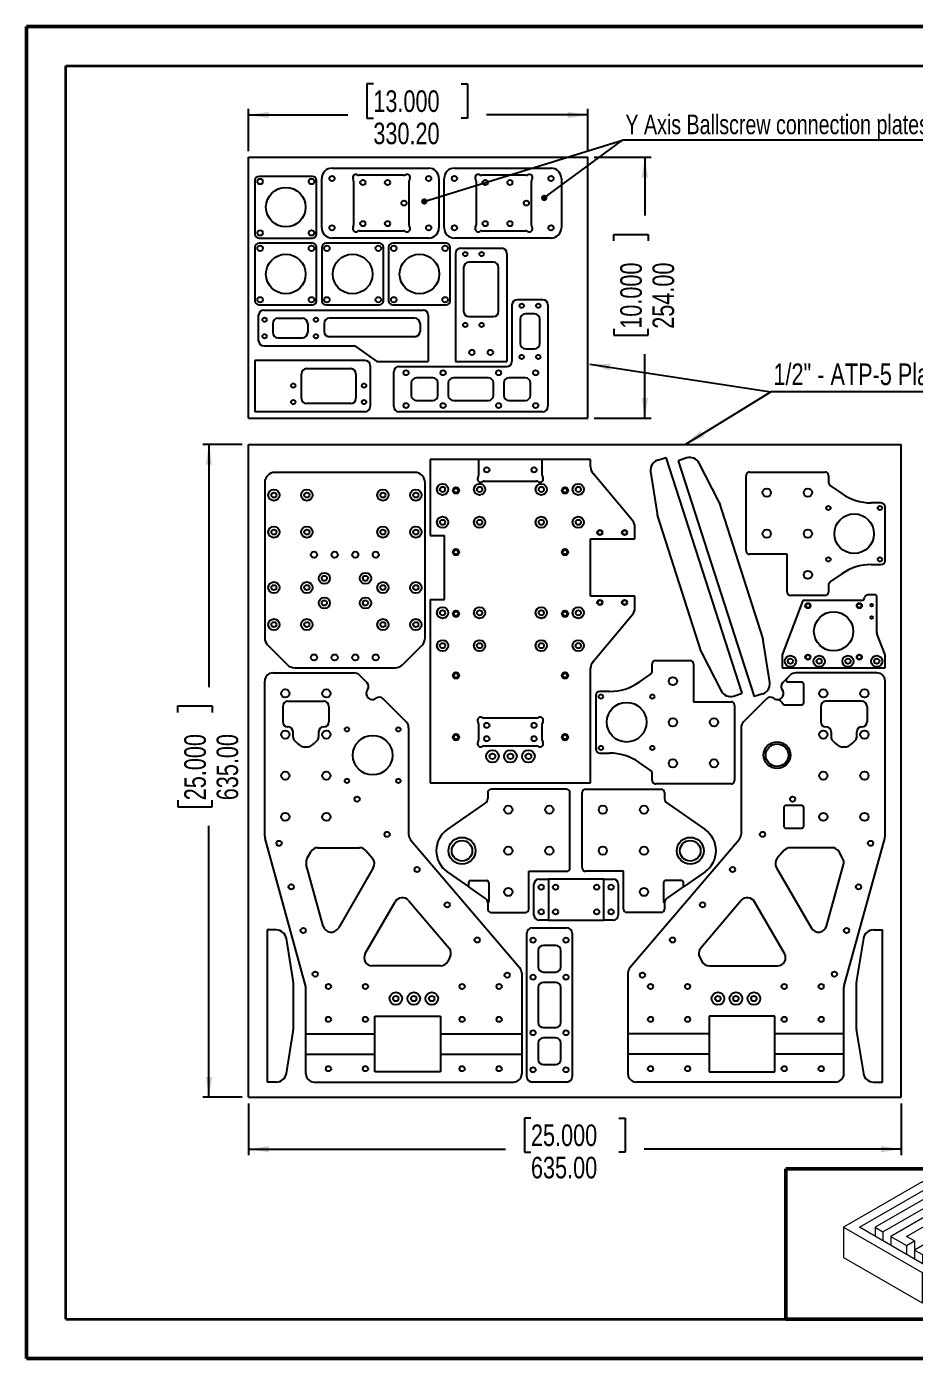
# Model space of a CAD drawing. Header units: millimetres. Extents: x 0 to 279, y 0 to 216.
# Drawn here: x 0 to 143.9, y 0 to 215.9 of the extents above; entities that cross this region are included whole.
import ezdxf

# ---------------------------------------------------------------- set-up
doc = ezdxf.new("R2010")
doc.units = ezdxf.units.MM
for name, color, linetype in [('DIM', 1, 'Continuous'), ('PAGE_BORDER', 7, 'Continuous'), ('TITLE_BLOCK_BORDER', 7, 'Continuous')]:
    doc.layers.add(name, color=color, linetype=linetype)
doc.styles.add('SLDTEXTSTYLE0', font='TXT', dxfattribs={"width": 0.75})
doc.dimstyles.new('SLDDIMSTYLE0', dxfattribs={"dimtxt": 3.5, "dimasz": 3.302, "dimexe": 0, "dimexo": 0.0625, "dimgap": 0.875, "dimtad": 0, "dimlfac": 6, "dimrnd": 1e-09, "dimzin": 4, "dimdsep": 46, "dimtxsty": 'SLDTEXTSTYLE0', "dimsah": 1, "dimcen": 0.09, "dimadec": 0, "dimazin": 1, "dimtfac": 1, "dimtofl": 0, "dimtmove": 0, "dimatfit": 3, "dimfxl": 1, "dimfrac": 2, "dimtolj": 1, "dimtzin": 12, "dimarcsym": 0})
doc.dimstyles.new('SLDDIMSTYLE1', dxfattribs={"dimtxt": 0.18, "dimasz": 1.016, "dimexe": 0, "dimexo": 0.0625, "dimgap": 0, "dimtad": 0, "dimtih": 1, "dimtoh": 1, "dimdec": 0, "dimrnd": 1e-09, "dimzin": 0, "dimdsep": 46, "dimtxsty": 'Standard', "dimblk1": 'DOT', "dimblk2": 'DOT', "dimsah": 1, "dimcen": 0.09, "dimadec": 0, "dimazin": 0, "dimtfac": 1.016, "dimtdec": 0, "dimtofl": 0, "dimtmove": 0, "dimatfit": 3, "dimldrblk": 'DOT', "dimfxl": 1, "dimfrac": 2, "dimtolj": 1, "dimtzin": 0, "dimarcsym": 0})
doc.dimstyles.new('SLDDIMSTYLE2', dxfattribs={"dimtxt": 0.18, "dimasz": 3.302, "dimexe": 0, "dimexo": 0.0625, "dimgap": 0, "dimtad": 0, "dimtih": 1, "dimtoh": 1, "dimdec": 0, "dimrnd": 1e-09, "dimzin": 0, "dimdsep": 46, "dimtxsty": 'Standard', "dimsah": 1, "dimcen": 0.09, "dimadec": 0, "dimazin": 0, "dimtfac": 3.302, "dimtdec": 0, "dimtofl": 0, "dimtmove": 0, "dimatfit": 3, "dimfxl": 1, "dimfrac": 2, "dimtolj": 1, "dimtzin": 0, "dimarcsym": 0})

# ---------------------------------------------------------------- blocks, each defined once
blk = doc.blocks.new('Lien3D Logo')
at = {"color": 7, "linetype": 'Continuous', "lineweight": 18}
for p, q in [((10.61, 16.33), (0, 10.21)), ((11.67, 15.71), (10.61, 16.33)), ((2.13, 10.21), (11.67, 15.71)), ((12.73, 15.1), (4.26, 10.21)), ((5.32, 9.59), (13.8, 14.49)), ((11.67, 15.71), (11.67, 14.49)), ((13.8, 14.49), (12.73, 15.1)), ((13.8, 14.49), (13.8, 13.26)), ((14.86, 13.87), (6.38, 8.98)), ((12.22, 11.12), (14.86, 12.64)), ((16.99, 12.64), (14.86, 13.87)), ((14.86, 12.64), (15.93, 12.03)), ((14.86, 12.64), (14.86, 10.19)), ((15.93, 12.03), (16.99, 12.64)), ((16.99, 12.64), (16.99, 11.42)), ((18.05, 12.03), (9.57, 7.13)), ((13.28, 10.5), (12.22, 11.12)), ((15.93, 12.03), (15.93, 10.8)), ((16.04, 8.45), (19.12, 11.42)), ((20.15, 10.82), (16.04, 8.45)), ((19.12, 11.42), (18.05, 12.03)), ((19.12, 11.42), (19.12, 10.22)), ((21.21, 10.21), (20.15, 10.82)), ((0, 10.21), (0, 6.12)), ((0, 10.21), (10.61, 4.08)), ((11.67, 4.7), (2.13, 10.21)), ((4.26, 10.21), (4.26, 8.98)), ((4.26, 10.21), (5.32, 9.59)), ((5.32, 9.59), (5.32, 8.36)), ((8.51, 8.98), (11.15, 10.5)), ((11.15, 10.5), (12.22, 9.89)), ((11.15, 10.5), (11.15, 8.05)), ((12.22, 9.89), (13.28, 10.5)), ((12.22, 9.89), (12.22, 8.66)), ((12.73, 5.31), (21.21, 10.21)), ((13.28, 10.5), (13.28, 9.28)), ((21.21, 10.21), (21.21, 6.12)), ((6.38, 8.98), (8.51, 7.75)), ((6.38, 8.98), (6.38, 7.75)), ((9.57, 8.36), (8.51, 8.98)), ((8.51, 7.75), (9.57, 8.36)), ((8.51, 7.75), (8.51, 6.52)), ((9.57, 8.36), (9.57, 7.13)), ((10.64, 6.52), (14.75, 8.89)), ((14.75, 8.89), (11.67, 5.93)), ((0, 6.12), (10.61, 0)), ((9.57, 7.13), (10.64, 6.52)), ((9.57, 7.13), (9.57, 5.91)), ((10.64, 6.52), (10.64, 5.29)), ((11.67, 5.93), (12.73, 5.31)), ((11.67, 5.93), (11.67, 4.7)), ((12.73, 1.23), (21.21, 6.12)), ((10.61, 4.08), (11.67, 4.7)), ((10.61, 4.08), (10.61, 0)), ((11.67, 4.7), (11.67, 0.61)), ((12.73, 5.31), (12.73, 1.23)), ((11.67, 1.84), (12.73, 1.23)), ((10.61, 0), (11.67, 0.61))]:
    blk.add_line(p, q, dxfattribs=at)
blk = doc.blocks.new('_D')
at = {"layer": 'DIM'}
for p, q in [((91.98, 194.73), (101.21, 194.73)), ((100.21, 194.73), (100.21, 185.28)), ((95.17, 181.15), (95.17, 182.21)), ((95.17, 182.21), (100.73, 182.21)), ((100.73, 182.21), (100.73, 181.15)), ((95.17, 166.92), (95.17, 165.86)), ((100.73, 165.86), (100.73, 166.92)), ((95.17, 165.86), (100.73, 165.86)), ((100.21, 152.4), (100.21, 162.79)), ((91.98, 152.4), (101.21, 152.4))]:
    blk.add_line(p, q, dxfattribs=at)
for points in [[(100.21, 194.73), (99.7, 191.43), (100.72, 191.43)], [(100.21, 152.4), (100.72, 155.7), (99.7, 155.7)]]:
    blk.add_solid(points, dxfattribs=at)
at = {"layer": 'DIM', "char_height": 3.5, "attachment_point": 1, "rotation": 90, "style": 'SLDTEXTSTYLE0'}
for s, insert in [('10.000', (96.22, 166.92)), ('254.00', (101.45, 166.92))]:
    blk.add_mtext(s, dxfattribs=dict(at, insert=insert))
blk = doc.blocks.new('_D_1')
at = {"layer": 'DIM'}
for p, q in [((56.2, 206.62), (55.13, 206.62)), ((55.13, 206.62), (55.13, 201.06)), ((70.42, 206.62), (71.49, 206.62)), ((71.49, 206.62), (71.49, 201.06)), ((35.95, 195.73), (35.95, 202.58)), ((35.95, 201.58), (52.07, 201.58)), ((55.13, 201.06), (56.2, 201.06)), ((71.49, 201.06), (70.42, 201.06)), ((90.98, 201.58), (74.56, 201.58)), ((90.98, 195.73), (90.98, 202.58))]:
    blk.add_line(p, q, dxfattribs=at)
for points in [[(35.95, 201.58), (39.25, 201.07), (39.25, 202.09)], [(90.98, 201.58), (87.68, 202.09), (87.68, 201.07)]]:
    blk.add_solid(points, dxfattribs=at)
at = {"layer": 'DIM', "char_height": 3.5, "attachment_point": 1, "style": 'SLDTEXTSTYLE0'}
for s, insert in [('13.000', (56.2, 205.57)), ('330.20', (56.2, 200.34))]:
    blk.add_mtext(s, dxfattribs=dict(at, insert=insert))
blk = doc.blocks.new('_D_2')
at = {"layer": 'DIM'}
for p, q in [((35.95, 41.33), (35.95, 32.92)), ((141.78, 41.33), (141.78, 32.92)), ((81.75, 38.96), (80.69, 38.96)), ((80.69, 38.96), (80.69, 33.41)), ((95.98, 38.96), (97.04, 38.96)), ((97.04, 38.96), (97.04, 33.41)), ((35.95, 33.92), (77.62, 33.92)), ((80.69, 33.41), (81.75, 33.41)), ((97.04, 33.41), (95.98, 33.41)), ((141.78, 33.92), (100.11, 33.92))]:
    blk.add_line(p, q, dxfattribs=at)
for points in [[(35.95, 33.92), (39.25, 33.41), (39.25, 34.43)], [(141.78, 33.92), (138.48, 34.43), (138.48, 33.41)]]:
    blk.add_solid(points, dxfattribs=at)
at = {"layer": 'DIM', "char_height": 3.5, "attachment_point": 1, "style": 'SLDTEXTSTYLE0'}
for s, insert in [('25.000', (81.75, 37.92)), ('635.00', (81.75, 32.68))]:
    blk.add_mtext(s, dxfattribs=dict(at, insert=insert))
blk = doc.blocks.new('_D_3')
at = {"layer": 'DIM'}
for p, q in [((34.95, 148.17), (28.55, 148.17)), ((29.55, 148.17), (29.55, 108.84)), ((24.51, 104.7), (24.51, 105.77)), ((24.51, 105.77), (30.06, 105.77)), ((30.06, 105.77), (30.06, 104.7)), ((24.51, 90.48), (24.51, 89.41)), ((24.51, 89.41), (30.06, 89.41)), ((30.06, 89.41), (30.06, 90.48)), ((29.55, 42.33), (29.55, 86.35)), ((34.95, 42.33), (28.55, 42.33))]:
    blk.add_line(p, q, dxfattribs=at)
for points in [[(29.55, 148.17), (29.04, 144.87), (30.06, 144.87)], [(29.55, 42.33), (30.06, 45.64), (29.04, 45.64)]]:
    blk.add_solid(points, dxfattribs=at)
at = {"layer": 'DIM', "char_height": 3.5, "attachment_point": 1, "rotation": 90, "style": 'SLDTEXTSTYLE0'}
for s, insert in [('25.000', (25.55, 90.48)), ('635.00', (30.79, 90.48))]:
    blk.add_mtext(s, dxfattribs=dict(at, insert=insert))
blk = doc.blocks.new('SW_NOTE_0')
at = {"layer": 'DIM', "color": 0}
blk.add_line((132.86, 0), (0, 0), dxfattribs=at)
blk.add_line((132.86, 0), (0, 0), dxfattribs=at)
at = {"layer": 'DIM', "color": 0, "insert": (0.48, 4.12), "char_height": 3.175, "attachment_point": 1, "style": 'SLDTEXTSTYLE0'}
blk.add_mtext('Y Axis Ballscrew connection plates can be made from 1/4" ATP-5', dxfattribs=at)
blk = doc.blocks.new('_DOT')
at = {"color": 0, "linetype": 'ByBlock', "lineweight": -2}
blk.add_line((-0.5, 0), (-1, 0), dxfattribs=at)
at = {"color": 0, "linetype": 'ByBlock', "const_width": 0.5}
blk.add_lwpolyline([(-0.25, 0, 1), (0.25, 0, 1)], format="xyb", close=True, dxfattribs=at)
blk = doc.blocks.new('SW_NOTE_2')
at = {"layer": 'DIM', "color": 0}
blk.add_line((37.8, 0), (0, 0), dxfattribs=at)
blk.add_line((37.8, 0), (0, 0), dxfattribs=at)
at = {"layer": 'DIM', "color": 0, "insert": (0.41, 4.6), "char_height": 3.5, "attachment_point": 1, "style": 'SLDTEXTSTYLE0'}
blk.add_mtext('1/2" - ATP-5 Plate', dxfattribs=at)

msp = doc.modelspace()

# ---------------------------------------------------------------- linework, layer by layer
at = {"color": 7, "linetype": 'Continuous', "lineweight": 50}
for p, q in [((0, 0), (0, 215.9)), ((0, 215.9), (279.4, 215.9)), ((0, 0), (279.4, 0))]:
    msp.add_line(p, q, dxfattribs=at)
at = {"color": 7, "linetype": 'Continuous'}
for p, q in [((35.9499, 152.4016), (35.9499, 194.735)), ((35.9499, 194.735), (90.9833, 194.735)), ((90.9833, 152.4016), (90.9833, 194.735)), ((35.9499, 152.4016), (90.9833, 152.4016)), ((35.9499, 42.335), (35.9499, 148.1683)), ((35.9499, 148.1683), (141.7833, 148.1683)), ((141.7833, 42.335), (141.7833, 148.1683)), ((35.9499, 42.335), (141.7833, 42.335))]:
    msp.add_line(p, q, dxfattribs=at)
at = {"color": 7, "linetype": 'Continuous', "lineweight": 25}
for p, q in [((49.5083, 192.96), (65.1749, 192.96)), ((69.3416, 192.96), (85.0083, 192.96)), ((37.0083, 190.9599), (37.0083, 182.2933)), ((46.3416, 191.6266), (37.6749, 191.6266)), ((47.0083, 182.2933), (47.0083, 190.9599)), ((47.8416, 183.2933), (47.8416, 191.2933)), ((53.0083, 190.8738), (53.0083, 183.7128)), ((61.0888, 191.7933), (53.9277, 191.7933)), ((62.0083, 183.7128), (62.0083, 190.8738)), ((66.8416, 191.2933), (66.8416, 183.2933)), ((67.6749, 183.2933), (67.6749, 191.2933)), ((72.8416, 190.8738), (72.8416, 183.7128)), ((80.9221, 191.7933), (73.7611, 191.7933)), ((81.8416, 183.7128), (81.8416, 190.8738)), ((86.6749, 191.2933), (86.6749, 183.2933)), ((37.6749, 181.6266), (46.3416, 181.6266)), ((65.1749, 181.6266), (49.5083, 181.6266)), ((53.9277, 182.7933), (61.0888, 182.7933)), ((85.0083, 181.6266), (69.3416, 181.6266)), ((73.7611, 182.7933), (80.9221, 182.7933)), ((37.0083, 180.1266), (37.0083, 171.46)), ((46.3416, 180.7933), (37.6749, 180.7933)), ((47.0083, 171.46), (47.0083, 180.1266)), ((47.8416, 180.1266), (47.8416, 171.46)), ((57.1749, 180.7933), (48.5083, 180.7933)), ((57.8416, 171.46), (57.8416, 180.1266)), ((58.6749, 180.1266), (58.6749, 171.46)), ((68.0083, 180.7933), (59.3416, 180.7933)), ((68.6749, 171.46), (68.6749, 180.1266)), ((70.3416, 179.96), (77.0083, 179.96)), ((69.5083, 179.1266), (69.5083, 161.6266)), ((75.6749, 177.7016), (71.6749, 177.7016)), ((77.8416, 179.1266), (77.8416, 161.6266)), ((70.8416, 176.8683), (70.8416, 169.7183)), ((76.5083, 169.7183), (76.5083, 176.8683)), ((37.6749, 170.7933), (46.3416, 170.7933)), ((48.5083, 170.7933), (57.1749, 170.7933)), ((59.3416, 170.7933), (68.0083, 170.7933)), ((78.6749, 170.7933), (78.6749, 161.6266)), ((83.6749, 171.6266), (79.5083, 171.6266)), ((84.5083, 170.7933), (84.5083, 154.2933)), ((37.6065, 164.96), (37.6065, 169.1266)), ((38.4398, 169.9599), (64.2732, 169.9599)), ((40.7398, 168.6266), (44.7232, 168.6266)), ((62.9398, 168.6266), (49.0565, 168.6266)), ((65.1065, 169.1266), (65.1065, 161.6266)), ((71.6749, 168.885), (75.6749, 168.885)), ((80.0083, 168.4933), (80.0083, 164.5099)), ((82.3416, 169.3266), (80.8416, 169.3266)), ((83.1749, 164.5099), (83.1749, 168.4933)), ((39.9065, 167.7933), (39.9065, 166.2933)), ((45.5565, 167.7933), (45.5565, 166.2933)), ((48.2232, 167.7933), (48.2232, 166.46)), ((63.7732, 167.7933), (63.7732, 166.46)), ((38.4398, 164.1266), (52.94, 164.1266)), ((40.7398, 165.4599), (44.7232, 165.4599)), ((62.9398, 165.6266), (49.0565, 165.6266)), ((53.418, 163.9759), (56.7732, 161.6266)), ((80.8416, 163.6766), (82.3416, 163.6766)), ((37.0083, 161.7933), (37.0083, 153.46)), ((54.8416, 161.7933), (37.0083, 161.7933)), ((45.3916, 160.46), (52.5416, 160.46)), ((55.6749, 160.9599), (55.6749, 154.2933)), ((56.7732, 161.6266), (65.1065, 161.6266)), ((59.5083, 154.2933), (59.5083, 159.9599)), ((60.3416, 160.7933), (77.8416, 160.7933)), ((69.5083, 161.6266), (77.8416, 161.6266)), ((44.5583, 155.6266), (44.5583, 159.6266)), ((53.3749, 159.6266), (53.3749, 155.6266)), ((62.3416, 158.1266), (62.3416, 156.1266)), ((65.8416, 158.96), (63.1749, 158.96)), ((66.6749, 156.1266), (66.6749, 158.1266)), ((68.3416, 158.1266), (68.3416, 156.1266)), ((74.8416, 158.96), (69.1749, 158.96)), ((75.6749, 156.1266), (75.6749, 158.1266)), ((77.3416, 158.1266), (77.3416, 156.1266)), ((80.8416, 158.96), (78.1749, 158.96)), ((81.6749, 156.1266), (81.6749, 158.1266)), ((54.8416, 153.46), (37.0083, 153.46)), ((52.5416, 154.7933), (45.3916, 154.7933)), ((83.6749, 153.46), (60.3416, 153.46)), ((63.1749, 155.2933), (65.8416, 155.2933)), ((69.1749, 155.2933), (74.8416, 155.2933)), ((78.1749, 155.2933), (80.8416, 155.2933)), ((65.4248, 145.7099), (65.4248, 133.3766)), ((73.2582, 145.7099), (65.4248, 145.7099)), ((73.2582, 145.7099), (73.2582, 143.1418)), ((83.5915, 145.7099), (73.2582, 145.7099)), ((83.5915, 143.1418), (83.5915, 145.7099)), ((91.4248, 145.7099), (83.5915, 145.7099)), ((91.4248, 144.5241), (91.4248, 145.7099)), ((102.282, 145.6071), (103.6897, 146.0599)), ((115.989, 107.8227), (103.6897, 146.0599)), ((107.0197, 145.9799), (105.6119, 145.5271)), ((105.6119, 145.5271), (117.9111, 107.2898)), ((112.1336, 139.0084), (109.0161, 145.1479)), ((62.9248, 143.6266), (40.2582, 143.6266)), ((98.2016, 135.8413), (91.8148, 143.4528)), ((101.145, 143.7673), (102.1913, 136.9616)), ((116.6415, 130.9016), (116.6415, 143.1516)), ((117.1832, 143.6933), (129.4332, 143.6933)), ((129.9748, 143.1516), (129.9748, 142.1414)), ((38.5915, 141.96), (38.5915, 116.817)), ((64.5915, 116.817), (64.5915, 141.96)), ((74.19, 142.21), (82.6596, 142.21)), ((130.3302, 141.4587), (132.1273, 140.2004)), ((112.2342, 138.7642), (119.3489, 116.6452)), ((138.4748, 138.6933), (136.9071, 138.6933)), ((109.3667, 114.5856), (102.252, 136.7045)), ((139.1415, 129.3599), (139.1415, 138.0266)), ((98.5915, 132.8766), (98.5915, 134.77)), ((65.4248, 133.3766), (67.7582, 133.3766)), ((67.7582, 123.0433), (67.7582, 133.3766)), ((91.4248, 132.8766), (98.5915, 132.8766)), ((91.4248, 123.5433), (91.4248, 132.8766)), ((123.3082, 130.36), (117.1832, 130.36)), ((123.3082, 124.235), (123.3082, 130.36)), ((136.9071, 128.6933), (138.4748, 128.6933)), ((129.9748, 125.2452), (129.9748, 124.235)), ((132.1273, 127.1862), (130.3302, 125.9278)), ((98.5915, 123.5433), (91.4248, 123.5433)), ((98.5915, 121.6499), (98.5915, 123.5433)), ((129.4332, 123.6933), (123.8498, 123.6933)), ((137.6415, 123.7766), (136.3047, 123.7766)), ((137.8082, 123.61), (137.6415, 123.7766)), ((137.8082, 117.6816), (137.8082, 123.61)), ((65.4248, 123.0433), (65.4248, 93.2933)), ((65.4248, 123.0433), (67.7582, 123.0433)), ((125.8082, 122.86), (122.4748, 114.0766)), ((135.3082, 122.86), (125.8082, 122.86)), ((91.8148, 112.9671), (98.2016, 120.5786)), ((139.1415, 114.0766), (137.8407, 117.5042)), ((39.0797, 115.6385), (42.27, 112.4481)), ((60.913, 112.4481), (64.1033, 115.6385)), ((120.4559, 109.5825), (119.4096, 116.3882)), ((101.4248, 111.5747), (101.4248, 112.585)), ((101.9665, 113.1266), (107.5498, 113.1266)), ((108.0915, 112.585), (108.0915, 106.46)), ((109.4673, 114.3413), (112.5848, 108.2019)), ((122.4748, 114.0766), (122.4748, 111.96)), ((139.1415, 111.96), (139.1415, 114.0766)), ((39.9248, 111.1266), (53.0392, 111.1266)), ((43.4485, 111.96), (59.7345, 111.96)), ((55.1999, 109.5182), (53.982, 110.7361)), ((91.4248, 93.2933), (91.4248, 111.8958)), ((99.2723, 109.6337), (101.0695, 110.8921)), ((122.4748, 111.96), (139.1415, 111.96)), ((123.2105, 110.1957), (122.5331, 109.5182)), ((123.2105, 110.1957), (123.751, 110.7361)), ((137.8082, 111.1266), (124.6938, 111.1266)), ((38.5915, 84.6405), (38.5915, 109.7933)), ((94.4925, 108.1266), (92.9248, 108.1266)), ((125.6415, 109.6266), (123.4462, 109.6266)), ((125.9748, 106.2933), (125.9748, 109.2933)), ((139.1415, 84.6405), (139.1415, 109.7933)), ((42.3404, 106.5385), (48.1759, 106.5385)), ((61.5343, 103.1838), (57.7748, 106.9433)), ((92.2582, 107.4599), (92.2582, 98.7933)), ((108.0915, 106.46), (114.2165, 106.46)), ((114.5812, 107.3699), (115.989, 107.8227)), ((114.7582, 105.9183), (114.7582, 93.6683)), ((116.1987, 103.1838), (119.9582, 106.9433)), ((119.3189, 107.7426), (117.9111, 107.2898)), ((122.3616, 106.4537), (122.7248, 105.9599)), ((122.7248, 105.9599), (125.6415, 105.9599)), ((135.3926, 106.5385), (129.5571, 106.5385)), ((41.5071, 105.7052), (41.5071, 103.2147)), ((49.0092, 105.7052), (49.0092, 103.2147)), ((82.6596, 103.7933), (74.19, 103.7933)), ((128.7238, 105.7052), (128.7238, 103.2147)), ((136.2259, 105.7052), (136.2259, 103.2147)), ((42.3879, 102.3814), (42.3404, 102.3814)), ((43.1796, 100.7089), (43.1796, 101.5897)), ((47.3367, 101.5897), (47.3367, 100.7089)), ((48.1759, 102.3814), (48.1284, 102.3814)), ((61.9248, 102.241), (61.9248, 84.9512)), ((73.2582, 102.8614), (73.2582, 100.2251)), ((83.5915, 100.2251), (83.5915, 102.8614)), ((115.8082, 102.241), (115.8082, 84.9512)), ((129.5571, 102.3814), (129.6046, 102.3814)), ((130.3963, 101.5897), (130.3963, 100.7089)), ((134.5534, 100.7089), (134.5534, 101.5897)), ((135.3451, 102.3814), (135.3926, 102.3814)), ((43.8461, 99.7145), (43.4115, 100.1491)), ((47.1049, 100.1491), (46.6703, 99.7145)), ((130.6281, 100.1491), (131.0627, 99.7145)), ((133.8869, 99.7145), (134.3215, 100.1491)), ((74.19, 99.2933), (82.6596, 99.2933)), ((92.9248, 98.1266), (94.4925, 98.1266)), ((101.0695, 95.3612), (99.2723, 96.6196)), ((65.4248, 93.2933), (91.4248, 93.2933)), ((101.4248, 93.6683), (101.4248, 94.6785)), ((114.2165, 93.1266), (101.9665, 93.1266)), ((74.74, 91.7516), (74.74, 90.7414)), ((87.5317, 92.2933), (75.2817, 92.2933)), ((88.0734, 79.5016), (88.0734, 91.7516)), ((90.0734, 79.5016), (90.0734, 91.7516)), ((90.615, 92.2933), (102.865, 92.2933)), ((103.4067, 91.7516), (103.4067, 90.7414)), ((74.3847, 90.0587), (68.1787, 85.7132)), ((103.762, 90.0587), (109.968, 85.7132)), ((122.7248, 89.2933), (122.7248, 86.2933)), ((125.6415, 89.6266), (123.0582, 89.6266)), ((125.9748, 86.2933), (125.9748, 89.2933)), ((45.2102, 60.4673), (38.6395, 84.2859)), ((123.0582, 85.96), (125.6415, 85.96)), ((132.5229, 60.4673), (139.0935, 84.2859)), ((45.4606, 81.113), (46.0476, 82.1277)), ((47.2017, 82.7933), (53.9694, 82.7933)), ((54.9839, 82.3251), (56.051, 81.0737)), ((62.2436, 84.0861), (79.9394, 63.3338)), ((115.4894, 84.0861), (97.7936, 63.3338)), ((122.7491, 82.3251), (121.682, 81.0737)), ((130.5313, 82.7933), (123.7636, 82.7933)), ((132.2724, 81.113), (131.6854, 82.1277)), ((48.0926, 70.074), (45.3294, 80.0907)), ((129.6404, 70.074), (132.4037, 80.0907)), ((56.1905, 79.5409), (50.532, 69.7608)), ((68.1787, 78.8733), (71.6567, 76.438)), ((81.4067, 78.96), (87.5317, 78.96)), ((81.4067, 72.835), (81.4067, 78.96)), ((96.74, 78.96), (90.615, 78.96)), ((96.74, 72.835), (96.74, 78.96)), ((109.968, 78.8733), (106.49, 76.438)), ((121.5425, 79.5409), (127.201, 69.7608)), ((71.6567, 76.438), (71.6567, 77.1266)), ((74.3847, 74.5278), (71.6567, 76.438)), ((71.99, 77.46), (74.5734, 77.46)), ((74.9067, 77.1266), (74.9067, 74.082)), ((82.24, 71.8766), (82.24, 76.8766)), ((83.0734, 77.71), (84.5734, 77.71)), ((84.5734, 77.71), (84.5734, 71.0433)), ((93.5734, 77.71), (84.5734, 77.71)), ((93.5734, 71.0433), (93.5734, 77.71)), ((93.5734, 77.71), (95.0734, 77.71)), ((95.9067, 76.8766), (95.9067, 71.8766)), ((103.24, 77.1266), (103.24, 74.082)), ((106.1567, 77.46), (103.5734, 77.46)), ((103.762, 74.5278), (106.49, 76.438)), ((106.49, 76.438), (106.49, 77.1266)), ((54.88, 65.6277), (59.7328, 74.0153)), ((61.9015, 74.2127), (68.4717, 66.5076)), ((74.74, 73.7933), (74.74, 73.8452)), ((74.74, 73.7933), (74.74, 72.835)), ((103.4067, 73.7933), (103.4067, 73.8452)), ((103.4067, 73.7933), (103.4067, 72.835)), ((115.8315, 74.2127), (109.2613, 66.5076)), ((122.853, 65.6277), (118.0002, 74.0153)), ((75.2817, 72.2933), (80.865, 72.2933)), ((102.865, 72.2933), (97.2817, 72.2933)), ((38.9791, 69.46), (38.9791, 44.7933)), ((40.4579, 69.46), (38.9791, 69.46)), ((81.9248, 69.7933), (87.5915, 69.7933)), ((84.5734, 71.0433), (83.0734, 71.0433)), ((84.5734, 71.0433), (93.5734, 71.0433)), ((95.0734, 71.0433), (93.5734, 71.0433)), ((137.2751, 69.46), (138.7539, 69.46)), ((138.7539, 44.7933), (138.7539, 69.46)), ((43.1915, 61.2574), (42.1036, 68.0566)), ((81.0915, 45.6266), (81.0915, 68.96)), ((85.7582, 66.96), (83.7582, 66.96)), ((88.4248, 68.96), (88.4248, 45.6266)), ((135.6294, 68.0566), (134.5415, 61.2574)), ((68.6112, 64.9748), (68.2163, 64.2922)), ((82.9248, 66.1266), (82.9248, 63.46)), ((86.5915, 63.46), (86.5915, 66.1266)), ((109.1218, 64.9748), (109.5167, 64.2922)), ((67.0622, 63.6266), (56.0341, 63.6266)), ((83.7582, 62.6266), (85.7582, 62.6266)), ((110.6708, 63.6266), (121.6989, 63.6266)), ((43.2124, 60.9941), (43.2124, 53.2591)), ((80.2582, 62.4687), (80.2582, 52.6266)), ((85.7582, 60.96), (83.7582, 60.96)), ((97.4748, 62.4687), (97.4748, 52.6266)), ((134.5206, 53.2591), (134.5206, 60.9941)), ((45.2582, 52.6266), (45.2582, 60.1127)), ((82.9248, 60.1266), (82.9248, 54.46)), ((86.5915, 54.46), (86.5915, 60.1266)), ((132.4748, 52.6266), (132.4748, 60.1127)), ((56.4248, 55.46), (67.0915, 55.46)), ((56.4248, 52.6266), (56.4248, 55.46)), ((67.0915, 55.46), (67.0915, 52.6266)), ((121.3082, 55.46), (110.6415, 55.46)), ((110.6415, 55.46), (110.6415, 52.6266)), ((121.3082, 52.6266), (121.3082, 55.46)), ((42.1036, 46.1966), (43.1915, 52.9958)), ((45.2582, 52.6266), (56.4248, 52.6266)), ((45.2582, 49.2933), (45.2582, 52.6266)), ((56.4248, 49.2933), (56.4248, 52.6266)), ((67.0915, 52.6266), (80.2582, 52.6266)), ((67.0915, 52.6266), (67.0915, 49.2933)), ((80.2582, 52.6266), (80.2582, 49.2933)), ((83.7582, 53.6266), (85.7582, 53.6266)), ((85.7582, 51.96), (83.7582, 51.96)), ((110.6415, 52.6266), (97.4748, 52.6266)), ((97.4748, 52.6266), (97.4748, 49.2933)), ((110.6415, 52.6266), (110.6415, 49.2933)), ((132.4748, 52.6266), (121.3082, 52.6266)), ((121.3082, 49.2933), (121.3082, 52.6266)), ((132.4748, 49.2933), (132.4748, 52.6266)), ((134.5415, 52.9958), (135.6294, 46.1966)), ((82.9248, 51.1266), (82.9248, 48.46)), ((86.5915, 48.46), (86.5915, 51.1266)), ((45.2582, 46.1266), (45.2582, 49.2933)), ((45.2582, 49.2933), (56.4248, 49.2933)), ((56.4248, 46.46), (56.4248, 49.2933)), ((67.0915, 49.2933), (67.0915, 46.46)), ((67.0915, 49.2933), (80.2582, 49.2933)), ((80.2582, 49.2933), (80.2582, 46.1266)), ((83.7582, 47.6266), (85.7582, 47.6266)), ((97.4748, 49.2933), (97.4748, 46.1266)), ((110.6415, 49.2933), (97.4748, 49.2933)), ((110.6415, 49.2933), (110.6415, 46.46)), ((121.3082, 46.46), (121.3082, 49.2933)), ((132.4748, 49.2933), (121.3082, 49.2933)), ((132.4748, 46.1266), (132.4748, 49.2933)), ((67.0915, 46.46), (56.4248, 46.46)), ((110.6415, 46.46), (121.3082, 46.46)), ((40.4579, 44.7933), (38.9791, 44.7933)), ((46.5915, 44.7933), (78.9248, 44.7933)), ((87.5915, 44.7933), (81.9248, 44.7933)), ((131.1415, 44.7933), (98.8082, 44.7933)), ((137.2751, 44.7933), (138.7539, 44.7933))]:
    msp.add_line(p, q, dxfattribs=at)
for centre, radius in [((37.8416, 190.7933), 0.4417), ((46.1749, 190.7933), 0.4417), ((49.5083, 191.2933), 0.4208), ((54.5083, 190.6266), 0.4208), ((58.5083, 190.6266), 0.4208), ((65.1749, 191.2933), 0.4208), ((69.3416, 191.2933), 0.4208), ((74.3416, 190.6266), 0.4208), ((78.3416, 190.6266), 0.4208), ((85.0083, 191.2933), 0.4208), ((42.0083, 186.6266), 3.2083), ((61.1749, 187.2933), 0.4167), ((81.0083, 187.2933), 0.4167), ((49.5083, 183.2933), 0.4208), ((54.5083, 183.96), 0.4208), ((58.5083, 183.96), 0.4208), ((65.1749, 183.2933), 0.4208), ((69.3416, 183.2933), 0.4208), ((74.3416, 183.96), 0.4208), ((78.3416, 183.96), 0.4208), ((85.0083, 183.2933), 0.4208), ((37.8416, 182.46), 0.4417), ((46.1749, 182.46), 0.4417), ((37.8416, 179.96), 0.4417), ((46.1749, 179.96), 0.4417), ((48.6749, 179.96), 0.4417), ((57.0083, 179.96), 0.4417), ((59.5083, 179.96), 0.4417), ((67.8416, 179.96), 0.4417), ((71.0916, 179.035), 0.35), ((73.7583, 179.035), 0.35), ((42.0083, 175.7933), 3.2083), ((52.8416, 175.7933), 3.2083), ((63.6749, 175.7933), 3.2083), ((37.8416, 171.6266), 0.4417), ((46.1749, 171.6266), 0.4417), ((48.6749, 171.6266), 0.4417), ((57.0083, 171.6266), 0.4417), ((59.5083, 171.6266), 0.4417), ((67.8416, 171.6266), 0.4417), ((80.2583, 170.66), 0.35), ((82.9249, 170.66), 0.35), ((38.5732, 168.3766), 0.35), ((46.8898, 168.3766), 0.35), ((71.0916, 167.5516), 0.35), ((73.7583, 167.5516), 0.35), ((38.5732, 165.71), 0.35), ((46.8898, 165.71), 0.35), ((72.1749, 163.085), 0.425), ((75.1749, 163.085), 0.425), ((80.2583, 162.3433), 0.35), ((82.9249, 162.3433), 0.35), ((61.5083, 159.7933), 0.4167), ((67.5083, 159.7933), 0.4167), ((76.5083, 159.7933), 0.4167), ((82.5083, 159.7933), 0.4167), ((43.2249, 157.71), 0.35), ((54.7083, 157.71), 0.35), ((43.2249, 155.0433), 0.35), ((54.7083, 155.0433), 0.35), ((61.5083, 154.46), 0.4167), ((67.5083, 154.46), 0.4167), ((76.5083, 154.46), 0.4167), ((82.5083, 154.46), 0.4167), ((74.5915, 144.0433), 0.4167), ((82.2582, 144.0433), 0.4167), ((40.0915, 139.96), 0.9167), ((40.0915, 139.96), 0.4167), ((45.4248, 139.96), 0.9167), ((45.4248, 139.96), 0.4167), ((57.7582, 139.96), 0.9167), ((57.7582, 139.96), 0.4167), ((63.0915, 139.96), 0.9167), ((63.0915, 139.96), 0.4167), ((67.4248, 140.8766), 0.9167), ((67.4248, 140.8766), 0.425), ((69.5915, 140.71), 0.5167), ((69.5915, 140.71), 0.35), ((73.4248, 140.8766), 0.9167), ((73.4248, 140.8766), 0.425), ((83.4248, 140.8766), 0.9167), ((83.4248, 140.8766), 0.425), ((87.2582, 140.71), 0.5167), ((87.2582, 140.71), 0.35), ((89.4248, 140.8766), 0.9167), ((89.4248, 140.8766), 0.425), ((119.9748, 140.36), 0.6667), ((126.6415, 140.36), 0.6667), ((129.9748, 137.86), 0.35), ((138.3082, 137.86), 0.35), ((67.4248, 135.5433), 0.9167), ((73.4248, 135.5433), 0.9167), ((83.4248, 135.5433), 0.9167), ((89.4248, 135.5433), 0.9167), ((134.1415, 133.6933), 3.2125), ((40.0915, 133.96), 0.9167), ((40.0915, 133.96), 0.4167), ((45.4248, 133.96), 0.9167), ((45.4248, 133.96), 0.4167), ((57.7582, 133.96), 0.9167), ((57.7582, 133.96), 0.4167), ((63.0915, 133.96), 0.9167), ((63.0915, 133.96), 0.4167), ((67.4248, 135.5433), 0.425), ((73.4248, 135.5433), 0.425), ((83.4248, 135.5433), 0.425), ((89.4248, 135.5433), 0.425), ((92.9248, 133.8766), 0.4208), ((92.9248, 133.8766), 0.35), ((96.9248, 133.8766), 0.4208), ((96.9248, 133.8766), 0.35), ((119.9748, 133.6933), 0.6667), ((126.6415, 133.6933), 0.6667), ((46.5915, 130.2933), 0.5), ((49.9248, 130.2933), 0.5), ((53.2582, 130.2933), 0.5), ((56.5915, 130.2933), 0.5), ((69.5915, 130.71), 0.5167), ((69.5915, 130.71), 0.35), ((87.2582, 130.71), 0.5167), ((87.2582, 130.71), 0.35), ((129.9748, 129.5266), 0.35), ((138.3082, 129.5266), 0.35), ((126.6415, 127.0266), 0.6667), ((40.0915, 124.96), 0.9167), ((40.0915, 124.96), 0.4167), ((45.4248, 124.96), 0.9167), ((45.4248, 124.96), 0.4167), ((48.2582, 126.46), 0.9167), ((48.2582, 126.46), 0.4167), ((54.9248, 126.46), 0.9167), ((54.9248, 126.46), 0.4167), ((57.7582, 124.96), 0.9167), ((57.7582, 124.96), 0.4167), ((63.0915, 124.96), 0.9167), ((63.0915, 124.96), 0.4167), ((48.2582, 122.46), 0.9167), ((54.9248, 122.46), 0.9167), ((48.2582, 122.46), 0.4167), ((54.9248, 122.46), 0.4167), ((67.4248, 120.8766), 0.9167), ((67.4248, 120.8766), 0.425), ((69.5915, 120.71), 0.5167), ((69.5915, 120.71), 0.35), ((73.4248, 120.8766), 0.9167), ((73.4248, 120.8766), 0.425), ((83.4248, 120.8766), 0.9167), ((83.4248, 120.8766), 0.425), ((87.2582, 120.71), 0.5167), ((87.2582, 120.71), 0.35), ((89.4248, 120.8766), 0.9167), ((89.4248, 120.8766), 0.425), ((92.9248, 122.5433), 0.4208), ((92.9248, 122.5433), 0.35), ((96.9248, 122.5433), 0.4208), ((96.9248, 122.5433), 0.35), ((126.6415, 122.0266), 0.4208), ((126.6415, 122.0266), 0.35), ((130.8082, 117.86), 3.1792), ((134.9748, 122.0266), 0.4208), ((134.9748, 122.0266), 0.35), ((136.9748, 122.11), 0.2083), ((40.0915, 118.96), 0.9167), ((40.0915, 118.96), 0.4167), ((45.4248, 118.96), 0.9167), ((45.4248, 118.96), 0.4167), ((57.7582, 118.96), 0.9167), ((57.7582, 118.96), 0.4167), ((63.0915, 118.96), 0.9167), ((63.0915, 118.96), 0.4167), ((136.9748, 120.11), 0.2083), ((67.4248, 115.5433), 0.9167), ((67.4248, 115.5433), 0.425), ((73.4248, 115.5433), 0.9167), ((73.4248, 115.5433), 0.425), ((83.4248, 115.5433), 0.9167), ((83.4248, 115.5433), 0.425), ((89.4248, 115.5433), 0.9167), ((89.4248, 115.5433), 0.425), ((46.5915, 113.6266), 0.5), ((49.9248, 113.6266), 0.5), ((53.2582, 113.6266), 0.5), ((56.5915, 113.6266), 0.5), ((123.8082, 113.0183), 0.9167), ((123.8082, 113.0183), 0.4208), ((126.6415, 113.6933), 0.4208), ((126.6415, 113.6933), 0.35), ((128.4748, 113.0183), 0.9167), ((128.4748, 113.0183), 0.4208), ((133.1415, 113.0183), 0.9167), ((133.1415, 113.0183), 0.4208), ((134.9748, 113.6933), 0.4208), ((134.9748, 113.6933), 0.35), ((137.8082, 113.0183), 0.9167), ((137.8082, 113.0183), 0.4208), ((69.5915, 110.71), 0.5167), ((69.5915, 110.71), 0.35), ((87.2582, 110.71), 0.5167), ((87.2582, 110.71), 0.35), ((104.7582, 109.7933), 0.6667), ((41.9248, 107.7933), 0.6708), ((48.5915, 107.7933), 0.6708), ((129.1415, 107.7933), 0.6708), ((135.8082, 107.7933), 0.6708), ((93.0915, 107.2933), 0.35), ((97.2582, 103.1266), 3.2125), ((101.4248, 107.2933), 0.35), ((104.7582, 103.1266), 0.6667), ((111.4248, 103.1266), 0.6667), ((41.9248, 101.1266), 0.6708), ((48.5915, 101.1266), 0.6708), ((51.9248, 101.96), 0.35), ((60.2582, 101.96), 0.35), ((74.5915, 102.6266), 0.4167), ((82.2582, 102.6266), 0.4167), ((129.1415, 101.1266), 0.6708), ((135.8082, 101.1266), 0.6708), ((56.0915, 97.7933), 3.2083), ((69.5915, 100.71), 0.5167), ((69.5915, 100.71), 0.35), ((74.5915, 100.46), 0.4167), ((82.2582, 100.46), 0.4167), ((87.2582, 100.71), 0.5167), ((87.2582, 100.71), 0.35), ((121.6415, 97.7933), 2.175), ((121.6415, 97.7933), 1.8333), ((75.5082, 97.6016), 1.02), ((75.5082, 97.6016), 0.4583), ((78.4248, 97.6016), 1.02), ((78.4248, 97.6016), 0.4583), ((81.3415, 97.6016), 1.02), ((81.3415, 97.6016), 0.4583), ((93.0915, 98.96), 0.35), ((101.4248, 98.96), 0.35), ((41.9248, 94.46), 0.6708), ((48.5915, 94.46), 0.6708), ((104.7582, 96.46), 0.6667), ((111.4248, 96.46), 0.6667), ((129.1415, 94.46), 0.6708), ((135.8082, 94.46), 0.6708), ((51.9248, 93.6266), 0.35), ((60.2582, 93.6266), 0.35), ((53.5706, 90.6611), 0.4208), ((124.1624, 90.6611), 0.4208), ((78.0734, 88.96), 0.6667), ((84.74, 88.96), 0.6667), ((93.4067, 88.96), 0.6667), ((100.0734, 88.96), 0.6667), ((41.9248, 87.7933), 0.6708), ((48.5915, 87.7933), 0.6708), ((129.1415, 87.7933), 0.6708), ((135.8082, 87.7933), 0.6708), ((58.4369, 84.9542), 0.4208), ((70.5734, 82.2933), 2.175), ((107.5734, 82.2933), 2.175), ((119.2961, 84.9542), 0.4208), ((40.9307, 83.5011), 0.4208), ((70.5734, 82.2933), 1.6667), ((78.0734, 82.2933), 0.6667), ((84.74, 82.2933), 0.6667), ((93.4067, 82.2933), 0.6667), ((100.0734, 82.2933), 0.6667), ((107.5734, 82.2933), 1.6667), ((136.8023, 83.5011), 0.4208), ((63.3033, 79.2473), 0.4208), ((114.4297, 79.2473), 0.4208), ((42.8809, 76.4318), 0.4208), ((78.0734, 75.6266), 0.6667), ((83.4067, 76.3766), 0.4208), ((85.74, 76.3766), 0.4208), ((92.4067, 76.3766), 0.4208), ((94.74, 76.3766), 0.4208), ((100.0734, 75.6266), 0.6667), ((134.8521, 76.4318), 0.4208), ((68.1696, 73.5404), 0.4208), ((109.5634, 73.5404), 0.4208), ((83.4067, 72.3766), 0.4208), ((85.74, 72.3766), 0.4208), ((92.4067, 72.3766), 0.4208), ((94.74, 72.3766), 0.4208), ((44.831, 69.3626), 0.4208), ((132.902, 69.3626), 0.4208), ((73.036, 67.8335), 0.4208), ((82.0915, 67.7933), 0.4167), ((87.4248, 67.7933), 0.4167), ((104.6971, 67.8335), 0.4208), ((46.7812, 62.2933), 0.4208), ((130.9519, 62.2933), 0.4208), ((48.9248, 60.2933), 0.4208), ((54.9248, 60.2933), 0.4208), ((70.5915, 60.2933), 0.4208), ((76.5915, 60.2933), 0.4208), ((77.9023, 62.1266), 0.4208), ((82.0915, 61.7933), 0.4167), ((87.4248, 61.7933), 0.4167), ((99.8307, 62.1266), 0.4208), ((101.1415, 60.2933), 0.4208), ((107.1415, 60.2933), 0.4208), ((122.8082, 60.2933), 0.4208), ((128.8082, 60.2933), 0.4208), ((59.8415, 58.3266), 1.02), ((59.8415, 58.3266), 0.4417), ((62.7582, 58.3266), 1.02), ((62.7582, 58.3266), 0.4417), ((65.6748, 58.3266), 1.02), ((65.6748, 58.3266), 0.4417), ((112.0582, 58.3266), 1.02), ((112.0582, 58.3266), 0.4417), ((114.9748, 58.3266), 1.02), ((114.9748, 58.3266), 0.4417), ((117.8915, 58.3266), 1.02), ((117.8915, 58.3266), 0.4417), ((48.9248, 54.96), 0.4208), ((54.9248, 54.96), 0.4208), ((70.5915, 54.96), 0.4208), ((76.5915, 54.96), 0.4208), ((101.1415, 54.96), 0.4208), ((107.1415, 54.96), 0.4208), ((122.8082, 54.96), 0.4208), ((128.8082, 54.96), 0.4208), ((82.0915, 52.7933), 0.4167), ((87.4248, 52.7933), 0.4167), ((48.9248, 46.96), 0.4208), ((54.9248, 46.96), 0.4208), ((70.5915, 46.96), 0.4208), ((76.5915, 46.96), 0.4208), ((82.0915, 46.7933), 0.4167), ((87.4248, 46.7933), 0.4167), ((101.1415, 46.96), 0.4208), ((107.1415, 46.96), 0.4208), ((122.8082, 46.96), 0.4208), ((128.8082, 46.96), 0.4208)]:
    msp.add_circle(centre, radius, dxfattribs=at)
for centre, radius, start, end in [((49.5083, 191.2933), 1.6667, 90, 180), ((65.1749, 191.2933), 1.6667, 0, 90), ((69.3416, 191.2933), 1.6667, 90, 180), ((85.0083, 191.2933), 1.6667, 0, 90), ((37.6749, 190.96), 0.6667, 90, 180), ((46.3416, 190.96), 0.6667, 360, 90), ((53.3618, 191.4397), 0.5, 60.982824, 209.017176), ((52.3416, 190.8738), 0.6667, 0, 29.017176), ((53.9277, 192.46), 0.6667, 240.982824, 270), ((61.0888, 192.46), 0.6667, 270, 299.017176), ((61.6547, 191.4397), 0.5, 330.982824, 119.017176), ((62.6749, 190.8738), 0.6667, 150.982824, 180), ((73.1951, 191.4397), 0.5, 60.982824, 209.017176), ((72.1749, 190.8738), 0.6667, 0, 29.017176), ((73.7611, 192.46), 0.6667, 240.982824, 270), ((80.9221, 192.46), 0.6667, 270, 299.017176), ((81.488, 191.4397), 0.5, 330.982824, 119.017176), ((82.5083, 190.8738), 0.6667, 150.982824, 180), ((52.3416, 183.7128), 0.6667, 330.982824, 0), ((62.6749, 183.7128), 0.6667, 180, 209.017176), ((72.1749, 183.7128), 0.6667, 330.982824, 0), ((82.5083, 183.7128), 0.6667, 180, 209.017176), ((37.6749, 182.2933), 0.6667, 180, 270), ((46.3416, 182.2933), 0.6667, 270, 360), ((49.5083, 183.2933), 1.6667, 180, 270), ((53.3618, 183.1468), 0.5, 150.982824, 299.017176), ((53.9277, 182.1266), 0.6667, 90, 119.017176), ((61.0888, 182.1266), 0.6667, 60.982824, 90), ((61.6547, 183.1468), 0.5, 240.982824, 29.017176), ((65.1749, 183.2933), 1.6667, 270, 360), ((69.3416, 183.2933), 1.6667, 180, 270), ((73.1951, 183.1468), 0.5, 150.982824, 299.017176), ((73.7611, 182.1266), 0.6667, 90, 119.017176), ((80.9221, 182.1266), 0.6667, 60.982824, 90), ((81.488, 183.1468), 0.5, 240.982824, 29.017176), ((85.0083, 183.2933), 1.6667, 270, 360), ((37.6749, 180.1266), 0.6667, 90, 180), ((46.3416, 180.1266), 0.6667, 360, 90), ((48.5083, 180.1266), 0.6667, 90, 180), ((57.1749, 180.1266), 0.6667, 0, 90), ((59.3416, 180.1266), 0.6667, 90, 180), ((68.0083, 180.1266), 0.6667, 360, 90), ((70.3416, 179.1266), 0.8333, 90, 180), ((77.0083, 179.1266), 0.8333, 0, 90), ((71.6749, 176.8683), 0.8333, 90, 180), ((75.6749, 176.8683), 0.8333, 0, 90), ((37.6749, 171.46), 0.6667, 180, 270), ((46.3416, 171.46), 0.6667, 270, 360), ((48.5083, 171.46), 0.6667, 180, 270), ((57.1749, 171.46), 0.6667, 270, 360), ((59.3416, 171.46), 0.6667, 180, 270), ((68.0083, 171.46), 0.6667, 270, 360), ((79.5083, 170.7933), 0.8333, 90, 180), ((83.6749, 170.7933), 0.8333, 0, 90), ((38.4398, 169.1266), 0.8333, 90, 180), ((40.7398, 167.7933), 0.8333, 90, 180), ((44.7232, 167.7933), 0.8333, 0, 90), ((49.0565, 167.7933), 0.8333, 90, 180), ((62.9398, 167.7933), 0.8333, 0, 90), ((64.2732, 169.1266), 0.8333, 0, 90), ((71.6749, 169.7183), 0.8333, 180, 270), ((75.6749, 169.7183), 0.8333, 270, 0), ((80.8416, 168.4933), 0.8333, 90, 180), ((82.3416, 168.4933), 0.8333, 0, 90), ((40.7398, 166.2933), 0.8333, 180, 270), ((44.7232, 166.2933), 0.8333, 270, 0), ((49.0565, 166.46), 0.8333, 180, 270), ((62.9398, 166.46), 0.8333, 270, 0), ((38.4398, 164.96), 0.8333, 180, 270), ((52.94, 163.2933), 0.8333, 55, 90), ((80.8416, 164.51), 0.8333, 180, 270), ((82.3416, 164.51), 0.8333, 270, 0), ((45.3916, 159.6266), 0.8333, 90, 180), ((52.5416, 159.6266), 0.8333, 0, 90), ((54.8416, 160.96), 0.8333, 0, 90), ((60.3416, 159.96), 0.8333, 90, 180), ((77.8416, 161.6266), 0.8333, 270, 360), ((63.1749, 158.1266), 0.8333, 90, 180), ((65.8416, 158.1266), 0.8333, 0, 90), ((69.1749, 158.1266), 0.8333, 90, 180), ((74.8416, 158.1266), 0.8333, 0, 90), ((78.1749, 158.1266), 0.8333, 90, 180), ((80.8416, 158.1266), 0.8333, 0, 90), ((45.3916, 155.6266), 0.8333, 180, 270), ((52.5416, 155.6266), 0.8333, 270, 0), ((63.1749, 156.1266), 0.8333, 180, 270), ((65.8416, 156.1266), 0.8333, 270, 0), ((69.1749, 156.1266), 0.8333, 180, 270), ((74.8416, 156.1266), 0.8333, 270, 0), ((78.1749, 156.1266), 0.8333, 180, 270), ((80.8416, 156.1266), 0.8333, 270, 0), ((54.8416, 154.2933), 0.8333, 270, 0), ((60.3416, 154.2933), 0.8333, 180, 270), ((83.6749, 154.2933), 0.8333, 270, 360), ((102.7923, 144.0205), 1.6667, 107.830694, 188.740417), ((107.53, 144.3933), 1.6667, 26.920971, 107.830694), ((40.2582, 141.96), 1.6667, 90, 180), ((62.9248, 141.96), 1.6667, 0, 90), ((73.5951, 142.5468), 0.5, 149.337768, 300.662232), ((72.5915, 143.1418), 0.6667, 329.337768, 0), ((83.2546, 142.5468), 0.5, 239.337768, 30.662232), ((84.2582, 143.1418), 0.6667, 180, 210.662232), ((93.0915, 144.5241), 1.6667, 180, 220), ((117.1832, 143.1516), 0.5417, 90, 180), ((129.4332, 143.1516), 0.5417, 0, 90), ((74.19, 141.5433), 0.6667, 90, 120.662232), ((82.6596, 141.5433), 0.6667, 59.337768, 90), ((130.8082, 142.1414), 0.8333, 180, 235), ((110.6476, 138.2538), 1.6667, 17.830694, 26.920971), ((136.9071, 147.0266), 8.3333, 235, 270), ((138.4748, 138.0266), 0.6667, 0, 90), ((103.8386, 137.2149), 1.6667, 188.740417, 197.830694), ((96.9248, 134.77), 1.6667, 0, 40), ((117.1832, 130.9016), 0.5417, 180, 270), ((136.9071, 120.36), 8.3333, 90, 125), ((138.4748, 129.36), 0.6667, 270, 0), ((130.8082, 125.2452), 0.8333, 125, 180), ((123.8498, 124.235), 0.5417, 180, 270), ((129.4332, 124.235), 0.5417, 270, 0), ((135.3082, 123.36), 0.5, 270, 355.219808), ((136.3047, 123.2766), 0.5, 90, 175.219808), ((96.9248, 121.6499), 1.6667, 320, 0), ((40.2582, 116.817), 1.6667, 180, 225), ((62.9248, 116.817), 1.6667, 315, 0), ((117.7622, 116.1349), 1.6667, 8.740417, 17.830694), ((138.3082, 117.6816), 0.5, 180, 200.782086), ((110.9533, 115.0959), 1.6667, 197.830694, 206.920971), ((43.4485, 113.6266), 1.6667, 225, 270), ((59.7345, 113.6266), 1.6667, 270, 315), ((93.0915, 111.8958), 1.6667, 140, 180), ((101.9665, 112.585), 0.5417, 90, 180), ((107.5498, 112.585), 0.5417, 360, 90), ((39.9248, 109.7933), 1.3333, 90, 180), ((53.0392, 109.7933), 1.3333, 45, 90), ((100.5915, 111.5747), 0.8333, 305, 360), ((123.4462, 109.96), 0.3333, 135, 270), ((124.6938, 109.7933), 1.3333, 90, 135), ((137.8082, 109.7933), 1.3333, 0, 90), ((56.0498, 107.7933), 1, 141.722611, 308.277389), ((54.6106, 108.929), 0.8333, 321.722611, 45), ((92.9248, 107.46), 0.6667, 90, 180), ((94.4925, 116.46), 8.3333, 270, 305), ((114.0709, 108.9565), 1.6667, 206.920971, 287.830694), ((118.8086, 109.3292), 1.6667, 287.830694, 8.740417), ((121.6832, 107.7933), 1, 270.22354, 38.277389), ((123.1224, 108.929), 0.8333, 135, 218.277389), ((125.6415, 109.2933), 0.3333, 0, 90), ((42.3404, 105.7052), 0.8333, 90, 180), ((48.1759, 105.7052), 0.8333, 360, 90), ((57.1855, 106.3541), 0.8333, 45, 128.277389), ((114.2165, 105.9183), 0.5417, 360, 90), ((120.5475, 106.3541), 0.8333, 51.722611, 135), ((121.6832, 107.7933), 1, 231.722611, 270.22354), ((121.6903, 105.96), 0.8333, 36.33763, 90.22354), ((125.6415, 106.2933), 0.3333, 270, 0), ((129.5571, 105.7052), 0.8333, 90, 180), ((135.3926, 105.7052), 0.8333, 0, 90), ((73.5951, 103.4564), 0.5, 59.337768, 210.662232), ((74.19, 104.46), 0.6667, 239.337768, 270), ((82.6596, 104.46), 0.6667, 270, 300.662232), ((83.2546, 103.4564), 0.5, 329.337768, 120.662232), ((42.3404, 103.2147), 0.8333, 180, 270), ((42.3879, 101.5897), 0.7917, 0, 90), ((48.1284, 101.5897), 0.7917, 90, 180), ((48.1759, 103.2147), 0.8333, 270, 360), ((60.5915, 102.241), 1.3333, 0, 45), ((72.5915, 102.8614), 0.6667, 0, 30.662232), ((84.2582, 102.8614), 0.6667, 149.337768, 180), ((117.1415, 102.241), 1.3333, 135, 180), ((129.5571, 103.2147), 0.8333, 180, 270), ((129.6046, 101.5897), 0.7917, 0, 90), ((135.3451, 101.5897), 0.7917, 90, 180), ((135.3926, 103.2147), 0.8333, 270, 0), ((43.9713, 100.7089), 0.7917, 180, 225), ((45.2582, 101.1266), 1.997, 225, 315), ((46.5451, 100.7089), 0.7917, 315, 0), ((73.5951, 99.6302), 0.5, 149.337768, 300.662232), ((72.5915, 100.2251), 0.6667, 329.337768, 0), ((83.2546, 99.6302), 0.5, 239.337768, 30.662232), ((84.2582, 100.2251), 0.6667, 180, 210.662232), ((131.1879, 100.7089), 0.7917, 180, 225), ((132.4748, 101.1266), 1.997, 225, 315), ((133.7617, 100.7089), 0.7917, 315, 0), ((74.19, 98.6266), 0.6667, 90, 120.662232), ((82.6596, 98.6266), 0.6667, 59.337768, 90), ((92.9248, 98.7933), 0.6667, 180, 270), ((94.4925, 89.7933), 8.3333, 55, 90), ((100.5915, 94.6785), 0.8333, 360, 55), ((101.9665, 93.6683), 0.5417, 180, 270), ((114.2165, 93.6683), 0.5417, 270, 0), ((73.9067, 90.7414), 0.8333, 305, 0), ((75.2817, 91.7516), 0.5417, 90, 180), ((87.5317, 91.7516), 0.5417, 0, 90), ((90.615, 91.7516), 0.5417, 90, 180), ((102.865, 91.7516), 0.5417, 0, 90), ((104.24, 90.7414), 0.8333, 180, 235), ((123.0582, 89.2933), 0.3333, 90, 180), ((125.6415, 89.2933), 0.3333, 0, 90), ((39.9248, 84.6405), 1.3333, 180, 195.422161), ((63.2582, 84.9512), 1.3333, 180, 220.454665), ((70.5734, 82.2933), 4.175, 125, 235), ((107.5734, 82.2933), 4.175, 305, 55), ((114.4748, 84.9512), 1.3333, 319.545335, 0), ((123.0582, 86.2933), 0.3333, 180, 270), ((125.6415, 86.2933), 0.3333, 270, 0), ((137.8082, 84.6405), 1.3333, 344.577839, 0), ((47.2017, 81.46), 1.3333, 90, 149.947368), ((53.9694, 81.46), 1.3333, 40.454665, 90), ((123.7636, 81.46), 1.3333, 90, 139.545335), ((130.5313, 81.46), 1.3333, 30.052632, 90), ((46.6147, 80.4453), 1.3333, 149.947368, 195.422161), ((55.0364, 80.2086), 1.3333, 329.947368, 40.454665), ((122.6966, 80.2086), 1.3333, 139.545335, 210.052632), ((131.1183, 80.4453), 1.3333, 344.577839, 30.052632), ((87.5317, 79.5016), 0.5417, 270, 360), ((90.615, 79.5016), 0.5417, 180, 270), ((71.99, 77.1266), 0.3333, 90, 180), ((74.5734, 77.1266), 0.3333, 0, 90), ((83.0734, 76.8766), 0.8333, 90, 180), ((95.0734, 76.8766), 0.8333, 0, 90), ((103.5734, 77.1266), 0.3333, 90, 180), ((106.1567, 77.1266), 0.3333, 0, 90), ((60.8869, 73.3475), 1.3333, 40.454665, 149.947368), ((73.9067, 73.8452), 0.8333, 0, 55), ((74.5734, 74.082), 0.3333, 300, 0), ((103.5734, 74.082), 0.3333, 180, 240), ((104.24, 73.8452), 0.8333, 125, 180), ((116.8461, 73.3475), 1.3333, 30.052632, 139.545335), ((75.2817, 72.835), 0.5417, 180, 270), ((80.865, 72.835), 0.5417, 270, 0), ((83.0734, 71.8766), 0.8333, 180, 270), ((95.0734, 71.8766), 0.8333, 270, 0), ((97.2817, 72.835), 0.5417, 180, 270), ((102.865, 72.835), 0.5417, 270, 0), ((40.4579, 67.7933), 1.6667, 9.090277, 90), ((49.3779, 70.4286), 1.3333, 195.422161, 329.947368), ((81.9248, 68.96), 0.8333, 90, 180), ((87.5915, 68.96), 0.8333, 0, 90), ((128.3551, 70.4286), 1.3333, 210.052632, 344.577839), ((137.2751, 67.7933), 1.6667, 90, 170.909723), ((83.7582, 66.1266), 0.8333, 90, 180), ((85.7582, 66.1266), 0.8333, 0, 90), ((56.0341, 64.96), 1.3333, 149.947368, 270), ((67.4571, 65.6425), 1.3333, 329.947368, 40.454665), ((110.2759, 65.6425), 1.3333, 139.545335, 210.052632), ((121.6989, 64.96), 1.3333, 270, 30.052632), ((67.0622, 64.96), 1.3333, 270, 329.947368), ((78.9248, 62.4687), 1.3333, 0, 40.454665), ((83.7582, 63.46), 0.8333, 180, 270), ((85.7582, 63.46), 0.8333, 270, 0), ((98.8082, 62.4687), 1.3333, 139.545335, 180), ((110.6708, 64.96), 1.3333, 210.052632, 270), ((41.5458, 60.9941), 1.6667, 0, 9.090277), ((43.9248, 60.1127), 1.3333, 0, 15.422161), ((83.7582, 60.1266), 0.8333, 90, 180), ((85.7582, 60.1266), 0.8333, 360, 90), ((133.8082, 60.1127), 1.3333, 164.577839, 180), ((136.1872, 60.9941), 1.6667, 170.909723, 180), ((83.7582, 54.46), 0.8333, 180, 270), ((85.7582, 54.46), 0.8333, 270, 0), ((41.5458, 53.2591), 1.6667, 350.909723, 0), ((83.7582, 51.1266), 0.8333, 90, 180), ((85.7582, 51.1266), 0.8333, 0, 90), ((136.1872, 53.2591), 1.6667, 180, 189.090277), ((83.7582, 48.46), 0.8333, 180, 270), ((85.7582, 48.46), 0.8333, 270, 0), ((40.4579, 46.46), 1.6667, 270, 350.909723), ((46.5915, 46.1266), 1.3333, 180, 270), ((78.9248, 46.1266), 1.3333, 270, 0), ((81.9248, 45.6266), 0.8333, 180, 270), ((87.5915, 45.6266), 0.8333, 270, 0), ((98.8082, 46.1266), 1.3333, 180, 270), ((131.1415, 46.1266), 1.3333, 270, 0), ((137.2751, 46.46), 1.6667, 189.090277, 270)]:
    msp.add_arc(centre, radius, start, end, dxfattribs=at)
at = {"layer": 'PAGE_BORDER', "lineweight": 35}
for p, q in [((6.35, 209.55), (273.05, 209.55)), ((6.35, 6.35), (6.35, 209.55)), ((6.35, 6.35), (273.05, 6.35))]:
    msp.add_line(p, q, dxfattribs=at)
at = {"layer": 'TITLE_BLOCK_BORDER', "lineweight": 50}
for p, q in [((123.0873, 30.7079), (123.0873, 6.35)), ((166.1797, 30.7079), (123.0873, 30.7079)), ((166.1797, 6.35), (123.0873, 6.35))]:
    msp.add_line(p, q, dxfattribs=at)

# ---------------------------------------------------------------- block references
at = {"layer": 'DIM'}
for name, p in [('SW_NOTE_0', (96.5794, 197.519)), ('SW_NOTE_2', (120.6449, 156.6893))]:
    msp.add_blockref(name, p, dxfattribs=at)
at = {"layer": 'TITLE_BLOCK_BORDER', "xscale": 1.2, "yscale": 1.2, "zscale": 1.2}
msp.add_blockref('Lien3D Logo', (132.4321, 8.9975), dxfattribs=at)

# ---------------------------------------------------------------- dimensions: what is measured, and where the dimension line sits
at = {"layer": 'DIM'}
for base, p1, p2, picture, middle in [((90.9833, 201.5785), (35.9499, 194.735), (90.9833, 194.735), '_D_1', (63.3128, 201.5785)), ((141.7833, 33.9225), (35.9499, 42.335), (141.7833, 42.335), '_D_2', (88.8666, 33.9225))]:
    dim = msp.add_linear_dim(base=base, p1=p1, p2=p2, dimstyle='SLDDIMSTYLE0', dxfattribs=at)
    dim.commit()
    dim.dimension.update_dxf_attribs({"geometry": picture, "text_midpoint": middle, "dimtype": 160})
for base, p1, p2, picture, middle in [((100.2129, 194.735), (90.9833, 152.4016), (90.9833, 194.735), '_D', (100.2129, 174.0367)), ((29.5481, 148.1683), (35.9499, 42.335), (35.9499, 148.1683), '_D_3', (29.5481, 97.5924))]:
    dim = msp.add_linear_dim(base=base, p1=p1, p2=p2, angle=90, dimstyle='SLDDIMSTYLE0', dxfattribs=at)
    dim.commit()
    dim.dimension.update_dxf_attribs({"geometry": picture, "text_midpoint": middle, "dimtype": 160})

# ---------------------------------------------------------------- leaders
for points, dimstyle in [([(64.46, 187.5624), (96.5794, 197.519)], 'SLDDIMSTYLE1'), ([(83.9026, 188.1346), (96.5794, 197.519)], 'SLDDIMSTYLE1'), ([(91.3071, 161.2011), (120.6449, 156.6893)], 'SLDDIMSTYLE2'), ([(106.7394, 148.1683), (120.6449, 156.6893)], 'SLDDIMSTYLE2')]:
    msp.add_leader(points, dimstyle=dimstyle, dxfattribs=at)

doc.saveas('drawing.dxf')
